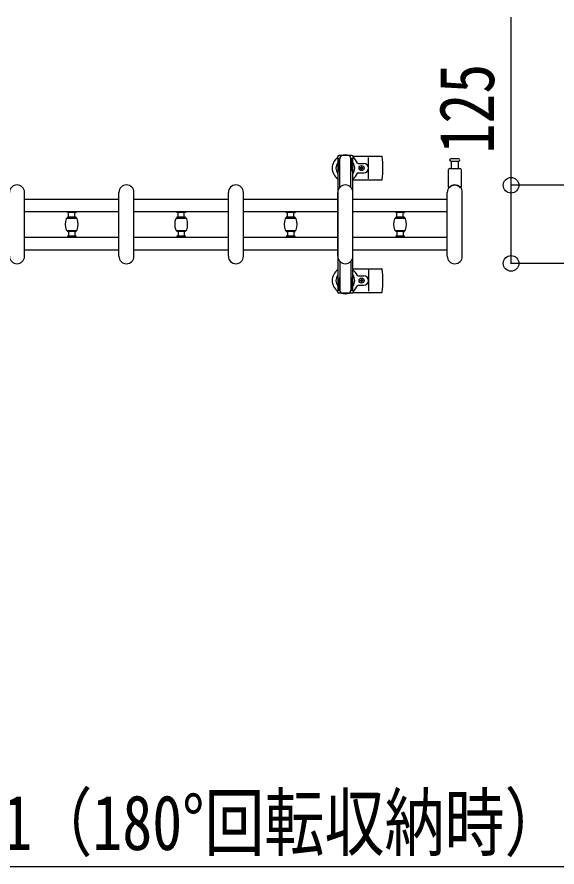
# Model space of a CAD drawing. Units: millimetres, scale not verified. Extents: x -16820 to 16820, y -11880 to 11880.
# Drawn here: x -5137 to -4274, y 8737 to 10097 of the extents above; entities that cross this region are included whole.
import ezdxf
from ezdxf.enums import TextEntityAlignment as Align

# ---------------------------------------------------------------- set-up
doc = ezdxf.new("R2010")
doc.units = ezdxf.units.MM
doc.header["$LTSCALE"] = 50
for name, color, linetype in [('0-4_YKK_13', 4, 'Continuous'), ('0-5_YKK_A1', 4, 'Continuous'), ('0-6_YKK_D', 6, 'Continuous')]:
    doc.layers.add(name, color=color, linetype=linetype)
doc.styles.add('ＭＳ ゴシック', font='')
doc.styles.get('ＭＳ ゴシック').set_extended_font_data('MS Gothic')

msp = doc.modelspace()

# ---------------------------------------------------------------- linework, layer by layer
at = {"layer": '0-4_YKK_13'}
for p, q in [((-4601.62, 9875), (-4622.22, 9875)), ((-4599.89, 9874), (-4553.82, 9874)), ((-4599.62, 9870.2), (-4599.62, 9873)), ((-4574.92, 9838), (-4574.92, 9872)), ((-4622.72, 9866.7), (-4621.92, 9866.7)), ((-4622.72, 9856.19), (-4622.72, 9866.7)), ((-4621.92, 9853.2), (-4621.92, 9870.2)), ((-4620.92, 9823.94), (-4620.92, 9870)), ((-4602.92, 9870.2), (-4599.62, 9870.2)), ((-4602.92, 9823.94), (-4602.92, 9870)), ((-4601.92, 9853.2), (-4601.92, 9870.2)), ((-4601.12, 9866.7), (-4601.92, 9866.7)), ((-4601.12, 9856.19), (-4601.12, 9866.7)), ((-4591.63, 9862.5), (-4582.42, 9862.5)), ((-4443.17, 9866), (-4430.67, 9866)), ((-4442.42, 9854.5), (-4442.42, 9866)), ((-4431.42, 9866), (-4431.42, 9854.5)), ((-4621.12, 9850.2), (-4622.72, 9856.19)), ((-4621.12, 9850.2), (-4620.92, 9850.2)), ((-4602.72, 9850.2), (-4602.92, 9850.2)), ((-4602.72, 9850.2), (-4601.12, 9856.19)), ((-4591.63, 9847.5), (-4582.42, 9847.5)), ((-4587.24, 9855.44), (-4588.12, 9855.44)), ((-4584.6, 9854.56), (-4583.72, 9854.56)), ((-4446.92, 9824.67), (-4446.92, 9852.5)), ((-4444.92, 9854.5), (-4428.92, 9854.5)), ((-4426.92, 9852.5), (-4426.92, 9824.67)), ((-4599.92, 9836), (-4553.82, 9836)), ((-5124.92, 9714), (-5124.92, 9816)), ((-4973.92, 9714), (-4973.92, 9816)), ((-4949.92, 9714), (-4949.92, 9816)), ((-4798.92, 9714), (-4798.92, 9816)), ((-4774.92, 9714), (-4774.92, 9816)), ((-4623.92, 9714), (-4623.92, 9816)), ((-4599.92, 9714), (-4599.92, 9816)), ((-4448.92, 9714), (-4448.92, 9816)), ((-4424.92, 9714), (-4424.92, 9816)), ((-5056.42, 9784.2), (-5056.42, 9785.5)), ((-5056.42, 9785.5), (-5042.42, 9785.5)), ((-5056.42, 9774.9), (-5056.42, 9776.2)), ((-5042.72, 9783.9), (-5056.12, 9783.9)), ((-5042.72, 9776.5), (-5056.12, 9776.5)), ((-5054.42, 9776.5), (-5054.42, 9783.9)), ((-5044.42, 9776.5), (-5044.42, 9783.9)), ((-5042.42, 9785.5), (-5042.42, 9784.2)), ((-5042.42, 9776.2), (-5042.42, 9774.9)), ((-4881.42, 9784.2), (-4881.42, 9785.5)), ((-4881.42, 9785.5), (-4867.42, 9785.5)), ((-4881.42, 9774.9), (-4881.42, 9776.2)), ((-4867.72, 9783.9), (-4881.12, 9783.9)), ((-4867.72, 9776.5), (-4881.12, 9776.5)), ((-4879.42, 9776.5), (-4879.42, 9783.9)), ((-4869.42, 9776.5), (-4869.42, 9783.9)), ((-4867.42, 9785.5), (-4867.42, 9784.2)), ((-4867.42, 9776.2), (-4867.42, 9774.9)), ((-4706.42, 9784.2), (-4706.42, 9785.5)), ((-4706.42, 9785.5), (-4692.42, 9785.5)), ((-4706.42, 9774.9), (-4706.42, 9776.2)), ((-4692.72, 9783.9), (-4706.12, 9783.9)), ((-4692.72, 9776.5), (-4706.12, 9776.5)), ((-4704.42, 9776.5), (-4704.42, 9783.9)), ((-4694.42, 9776.5), (-4694.42, 9783.9)), ((-4692.42, 9785.5), (-4692.42, 9784.2)), ((-4692.42, 9776.2), (-4692.42, 9774.9)), ((-4531.42, 9784.2), (-4531.42, 9785.5)), ((-4531.42, 9785.5), (-4517.42, 9785.5)), ((-4531.42, 9774.9), (-4531.42, 9776.2)), ((-4517.72, 9783.9), (-4531.12, 9783.9)), ((-4517.72, 9776.5), (-4531.12, 9776.5)), ((-4529.42, 9776.5), (-4529.42, 9783.9)), ((-4519.42, 9776.5), (-4519.42, 9783.9)), ((-4517.42, 9785.5), (-4517.42, 9784.2)), ((-4517.42, 9776.2), (-4517.42, 9774.9)), ((-5056.42, 9774.9), (-5042.42, 9774.9)), ((-5042.79, 9775.25), (-5056.05, 9775.25)), ((-4881.42, 9774.9), (-4867.42, 9774.9)), ((-4867.79, 9775.25), (-4881.05, 9775.25)), ((-4706.42, 9774.9), (-4692.42, 9774.9)), ((-4692.79, 9775.25), (-4706.05, 9775.25)), ((-4531.42, 9774.9), (-4517.42, 9774.9)), ((-4517.79, 9775.25), (-4531.05, 9775.25)), ((-5056.42, 9755), (-5056.42, 9753.7)), ((-5056.42, 9755), (-5042.42, 9755)), ((-5042.72, 9753.4), (-5056.12, 9753.4)), ((-5056.05, 9754.65), (-5042.79, 9754.65)), ((-5054.42, 9753.4), (-5054.42, 9746)), ((-5044.42, 9753.4), (-5044.42, 9746)), ((-5042.42, 9753.7), (-5042.42, 9755)), ((-4881.42, 9755), (-4881.42, 9753.7)), ((-4881.42, 9755), (-4867.42, 9755)), ((-4867.72, 9753.4), (-4881.12, 9753.4)), ((-4881.05, 9754.65), (-4867.79, 9754.65)), ((-4879.42, 9753.4), (-4879.42, 9746)), ((-4869.42, 9753.4), (-4869.42, 9746)), ((-4867.42, 9753.7), (-4867.42, 9755)), ((-4706.42, 9755), (-4706.42, 9753.7)), ((-4706.42, 9755), (-4692.42, 9755)), ((-4692.72, 9753.4), (-4706.12, 9753.4)), ((-4706.05, 9754.65), (-4692.79, 9754.65)), ((-4704.42, 9753.4), (-4704.42, 9746)), ((-4694.42, 9753.4), (-4694.42, 9746)), ((-4692.42, 9753.7), (-4692.42, 9755)), ((-4531.42, 9755), (-4531.42, 9753.7)), ((-4531.42, 9755), (-4517.42, 9755)), ((-4517.72, 9753.4), (-4531.12, 9753.4)), ((-4531.05, 9754.65), (-4517.79, 9754.65)), ((-4529.42, 9753.4), (-4529.42, 9746)), ((-4519.42, 9753.4), (-4519.42, 9746)), ((-4517.42, 9753.7), (-4517.42, 9755)), ((-5056.42, 9745.7), (-5056.42, 9744.4)), ((-5056.42, 9744.4), (-5042.42, 9744.4)), ((-5042.72, 9746), (-5056.12, 9746)), ((-5042.42, 9744.4), (-5042.42, 9745.7)), ((-4881.42, 9745.7), (-4881.42, 9744.4)), ((-4881.42, 9744.4), (-4867.42, 9744.4)), ((-4867.72, 9746), (-4881.12, 9746)), ((-4867.42, 9744.4), (-4867.42, 9745.7)), ((-4706.42, 9745.7), (-4706.42, 9744.4)), ((-4706.42, 9744.4), (-4692.42, 9744.4)), ((-4692.72, 9746), (-4706.12, 9746)), ((-4692.42, 9744.4), (-4692.42, 9745.7)), ((-4531.42, 9745.7), (-4531.42, 9744.4)), ((-4531.42, 9744.4), (-4517.42, 9744.4)), ((-4517.72, 9746), (-4531.12, 9746)), ((-4517.42, 9744.4), (-4517.42, 9745.7)), ((-4620.92, 9706.06), (-4620.92, 9660)), ((-4602.92, 9706.06), (-4602.92, 9660)), ((-4599.92, 9694), (-4553.82, 9694)), ((-4591.63, 9682.5), (-4582.42, 9682.5)), ((-4574.92, 9692), (-4574.92, 9658)), ((-4621.12, 9679.8), (-4622.72, 9673.81)), ((-4622.72, 9673.81), (-4622.72, 9663.3)), ((-4621.92, 9676.8), (-4621.92, 9659.8)), ((-4621.12, 9679.8), (-4620.92, 9679.8)), ((-4602.72, 9679.8), (-4602.92, 9679.8)), ((-4602.72, 9679.8), (-4601.12, 9673.81)), ((-4601.92, 9676.8), (-4601.92, 9659.8)), ((-4601.12, 9673.81), (-4601.12, 9663.3)), ((-4591.63, 9667.5), (-4582.42, 9667.5)), ((-4587.24, 9674.56), (-4588.12, 9674.56)), ((-4584.6, 9675.44), (-4583.72, 9675.44)), ((-4622.72, 9663.3), (-4621.92, 9663.3)), ((-4601.62, 9655), (-4622.22, 9655)), ((-4602.92, 9659.8), (-4599.62, 9659.8)), ((-4601.12, 9663.3), (-4601.92, 9663.3)), ((-4599.89, 9656), (-4553.82, 9656)), ((-4599.62, 9659.8), (-4599.62, 9657))]:
    msp.add_line(p, q, dxfattribs=at)
for points in [[(-4624.22, 9873), (-4624.22, 9870.2), (-4620.92, 9870.2)], [(-4430.67, 9870), (-4436.92, 9870), (-4443.17, 9870)], [(-4588.12, 9855.44), (-4588.12, 9854.56), (-4587.24, 9854.56)], [(-4585.48, 9856.32), (-4585.48, 9857.2), (-4586.36, 9857.2), (-4586.36, 9856.32)], [(-4586.36, 9853.68), (-4586.36, 9852.8), (-4585.48, 9852.8), (-4585.48, 9853.68)], [(-4583.72, 9854.56), (-4583.72, 9855.44), (-4584.6, 9855.44)], [(-4588.12, 9674.56), (-4588.12, 9675.44), (-4587.24, 9675.44)], [(-4586.36, 9676.32), (-4586.36, 9677.2), (-4585.48, 9677.2), (-4585.48, 9676.32)], [(-4585.48, 9673.68), (-4585.48, 9672.8), (-4586.36, 9672.8), (-4586.36, 9673.68)], [(-4583.72, 9675.44), (-4583.72, 9674.56), (-4584.6, 9674.56)], [(-4624.22, 9657), (-4624.22, 9659.8), (-4620.92, 9659.8)]]:
    msp.add_lwpolyline(points, dxfattribs=at)
for centre in [(-4585.92, 9855), (-4585.92, 9675)]:
    msp.add_circle(centre, 4, dxfattribs=at)
for centre, radius, start, end in [((-4611.92, 9855), 21, 125.85347, 235.1501), ((-4622.22, 9873), 2, 90, 180), ((-4615.92, 9870), 5, 90, 180), ((-4611.92, 9855), 21, 72.24721, 107.75279), ((-4607.92, 9870), 5, 0, 90), ((-4601.62, 9873), 2, 0, 90), ((-4611.92, 9855), 21, 22.72842, 54.14653), ((-4553.82, 9873), 1, 5.73917, 90), ((-4732.92, 9855), 181, 354.26083, 5.73917), ((-4611.92, 9855), 15, 143.1301, 216.8699), ((-4611.92, 9855), 15, 323.1301, 36.8699), ((-4591.63, 9863.5), 1, 202.72842, 270), ((-4582.42, 9855), 7.5, 270, 90), ((-4443.17, 9868), 2, 90, 180), ((-4443.17, 9868), 2, 180, 270), ((-4430.67, 9868), 2, 0, 90), ((-4430.67, 9868), 2, 270, 0), ((-4611.92, 9855), 21, 304.8499, 337.27158), ((-4591.63, 9846.5), 1, 90, 157.27158), ((-4587.24, 9856.32), 0.88, 270, 0), ((-4587.24, 9853.68), 0.88, 0, 90), ((-4584.6, 9856.32), 0.88, 180, 270), ((-4584.6, 9853.68), 0.88, 90, 180), ((-4444.92, 9852.5), 2, 90, 180), ((-4428.92, 9852.5), 2, 0, 90), ((-4553.82, 9837), 1, 270, 354.26083), ((-5136.92, 9816), 12, 0, 180), ((-4961.92, 9816), 12, 0, 180), ((-4786.92, 9816), 12, 0, 180), ((-4611.92, 9816), 12, 0, 180), ((-4436.92, 9816), 12, 0, 180), ((-4445.92, 9824.67), 1, 180, 316.0544), ((-4436.92, 9816), 11.5, 43.94553, 136.0544), ((-4427.92, 9824.67), 1, 223.94553, 0), ((-5056.12, 9784.2), 0.3, 180, 270), ((-5056.12, 9776.2), 0.3, 90, 180), ((-5042.72, 9784.2), 0.3, 270, 0), ((-5042.72, 9776.2), 0.3, 0, 90), ((-4881.12, 9784.2), 0.3, 180, 270), ((-4881.12, 9776.2), 0.3, 90, 180), ((-4867.72, 9784.2), 0.3, 270, 0), ((-4867.72, 9776.2), 0.3, 0, 90), ((-4706.12, 9784.2), 0.3, 180, 270), ((-4706.12, 9776.2), 0.3, 90, 180), ((-4692.72, 9784.2), 0.3, 270, 0), ((-4692.72, 9776.2), 0.3, 0, 90), ((-4531.12, 9784.2), 0.3, 180, 270), ((-4531.12, 9776.2), 0.3, 90, 180), ((-4517.72, 9784.2), 0.3, 270, 0), ((-4517.72, 9776.2), 0.3, 0, 90), ((-5056.12, 9753.7), 0.3, 180, 270), ((-5042.72, 9753.7), 0.3, 270, 0), ((-4881.12, 9753.7), 0.3, 180, 270), ((-4867.72, 9753.7), 0.3, 270, 0), ((-4706.12, 9753.7), 0.3, 180, 270), ((-4692.72, 9753.7), 0.3, 270, 0), ((-4531.12, 9753.7), 0.3, 180, 270), ((-4517.72, 9753.7), 0.3, 270, 0), ((-5056.12, 9745.7), 0.3, 90, 180), ((-5042.72, 9745.7), 0.3, 0, 90), ((-4881.12, 9745.7), 0.3, 90, 180), ((-4867.72, 9745.7), 0.3, 0, 90), ((-4706.12, 9745.7), 0.3, 90, 180), ((-4692.72, 9745.7), 0.3, 0, 90), ((-4531.12, 9745.7), 0.3, 90, 180), ((-4517.72, 9745.7), 0.3, 0, 90), ((-5136.92, 9714), 12, 180, 0), ((-4961.92, 9714), 12, 180, 0), ((-4786.92, 9714), 12, 180, 0), ((-4611.92, 9714), 12, 180, 0), ((-4436.92, 9714), 12, 180, 0), ((-4611.92, 9675), 21, 124.8499, 234.14653), ((-4611.92, 9675), 15, 143.1301, 216.8699), ((-4611.92, 9675), 21, 22.72842, 55.1501), ((-4611.92, 9675), 15, 323.1301, 36.8699), ((-4591.63, 9683.5), 1, 202.72842, 270), ((-4582.42, 9675), 7.5, 270, 90), ((-4553.82, 9693), 1, 5.73917, 90), ((-4732.92, 9675), 181, 354.26083, 5.73917), ((-4591.63, 9666.5), 1, 90, 157.27158), ((-4587.24, 9676.32), 0.88, 270, 0), ((-4587.24, 9673.68), 0.88, 0, 90), ((-4584.6, 9676.32), 0.88, 180, 270), ((-4584.6, 9673.68), 0.88, 90, 180), ((-4622.22, 9657), 2, 180, 270), ((-4615.92, 9660), 5, 180, 270), ((-4611.92, 9675), 21, 252.24721, 287.75279), ((-4607.92, 9660), 5, 270, 0), ((-4601.62, 9657), 2, 270, 0), ((-4611.92, 9675), 21, 305.85347, 337.27158), ((-4553.82, 9657), 1, 270, 354.26083)]:
    msp.add_arc(centre, radius, start, end, dxfattribs=at)
at = {"layer": '0-5_YKK_A1'}
for p, q in [((-4623.92, 9870), (-4623.92, 9660)), ((-4621.92, 9870), (-4623.92, 9870)), ((-4599.92, 9870), (-4601.92, 9870)), ((-4599.92, 9660), (-4599.92, 9870)), ((-5124.92, 9805.5), (-4973.92, 9805.5)), ((-4949.92, 9805.5), (-4798.92, 9805.5)), ((-4774.92, 9805.5), (-4623.92, 9805.5)), ((-4599.92, 9805.5), (-4448.92, 9805.5)), ((-5124.92, 9785.5), (-4973.92, 9785.5)), ((-4949.92, 9785.5), (-4798.92, 9785.5)), ((-4774.92, 9785.5), (-4623.92, 9785.5)), ((-4599.92, 9785.5), (-4448.92, 9785.5)), ((-5124.92, 9744.5), (-4973.92, 9744.5)), ((-4949.92, 9744.5), (-4798.92, 9744.5)), ((-4774.92, 9744.5), (-4623.92, 9744.5)), ((-4599.92, 9744.5), (-4448.92, 9744.5)), ((-5124.92, 9724.5), (-4973.92, 9724.5)), ((-4949.92, 9724.5), (-4798.92, 9724.5)), ((-4774.92, 9724.5), (-4623.92, 9724.5)), ((-4599.92, 9724.5), (-4448.92, 9724.5)), ((-4623.92, 9660), (-4620.92, 9660)), ((-4602.92, 9660), (-4599.92, 9660))]:
    msp.add_line(p, q, dxfattribs=at)
for centre, radius, start, end in [((-5033.42, 9764.95), 26.3, 160.52878, 199.47122), ((-5056.05, 9772.95), 2.3, 90, 160.52878), ((-5042.79, 9772.95), 2.3, 19.47122, 90), ((-5065.42, 9764.95), 26.3, 340.52878, 19.47122), ((-4858.42, 9764.95), 26.3, 160.52878, 199.47122), ((-4881.05, 9772.95), 2.3, 90, 160.52878), ((-4867.79, 9772.95), 2.3, 19.47122, 90), ((-4890.42, 9764.95), 26.3, 340.52878, 19.47122), ((-4683.42, 9764.95), 26.3, 160.52878, 199.47122), ((-4706.05, 9772.95), 2.3, 90, 160.52878), ((-4692.79, 9772.95), 2.3, 19.47122, 90), ((-4715.42, 9764.95), 26.3, 340.52878, 19.47122), ((-4508.42, 9764.95), 26.3, 160.52878, 199.47122), ((-4531.05, 9772.95), 2.3, 90, 160.52878), ((-4517.79, 9772.95), 2.3, 19.47122, 90), ((-4540.42, 9764.95), 26.3, 340.52878, 19.47122), ((-5056.05, 9756.95), 2.3, 199.47122, 270), ((-5042.79, 9756.95), 2.3, 270, 340.52878), ((-4881.05, 9756.95), 2.3, 199.47122, 270), ((-4867.79, 9756.95), 2.3, 270, 340.52878), ((-4706.05, 9756.95), 2.3, 199.47122, 270), ((-4692.79, 9756.95), 2.3, 270, 340.52878), ((-4531.05, 9756.95), 2.3, 199.47122, 270), ((-4517.79, 9756.95), 2.3, 270, 340.52878)]:
    msp.add_arc(centre, radius, start, end, dxfattribs=at)
at = {"layer": '0-6_YKK_D'}
for p, q in [((-4017.42, 9827.5), (-4347.92, 9827.5)), ((-4017.42, 9702.5), (-4347.92, 9702.5)), ((-3513.42, 8737.02), (-5724.42, 8737.02))]:
    msp.add_line(p, q, dxfattribs=at)
msp.add_lwpolyline([(-4346.92, 9702.5), (-4346.92, 9827.5), (-4346.92, 10096.7)], dxfattribs=at)
for centre in [(-4346.92, 9827.5), (-4346.92, 9702.5)]:
    msp.add_circle(centre, 12.5, dxfattribs=at)

# ---------------------------------------------------------------- texts
at = {"layer": '0-6_YKK_D', "style": 'ＭＳ ゴシック', "width": 0.8}
msp.add_text('125', height=87.98, rotation=90, dxfattribs=at).set_placement((-4347.72, 9878.3), align=Align.BOTTOM_LEFT)
msp.add_text('K=2211（180°回転収納時）', height=87.98, dxfattribs=at).set_placement((-5399.72, 8737.82), align=Align.BOTTOM_LEFT)

doc.saveas('drawing.dxf')
